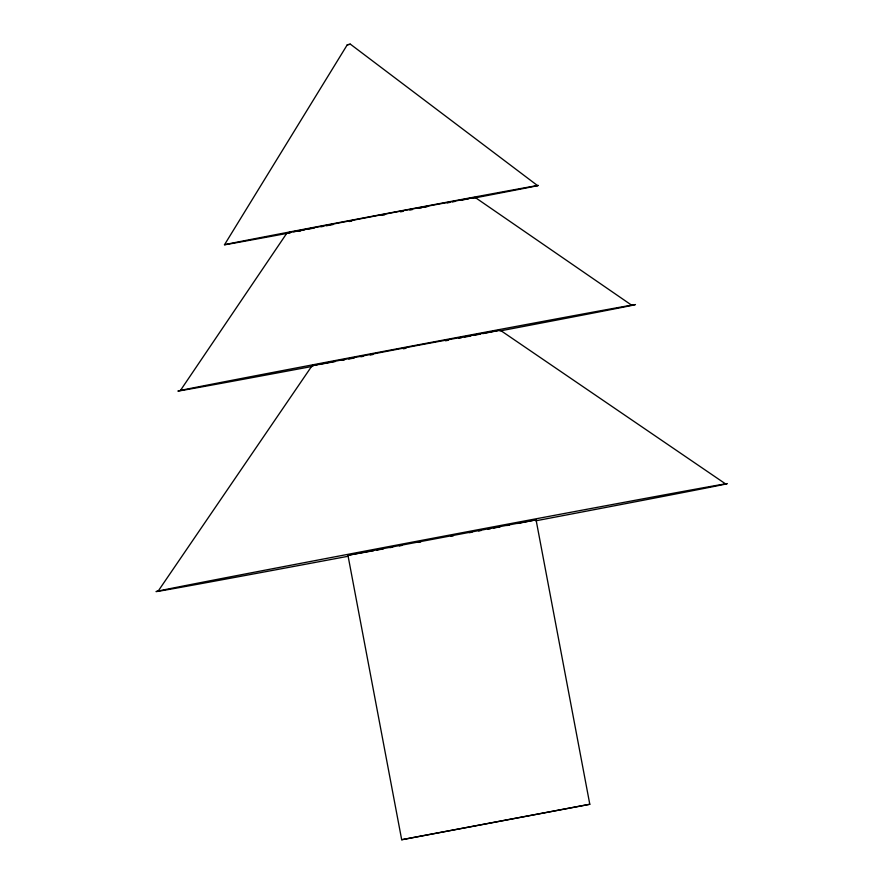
<?xml version="1.0" encoding="UTF-8"?>
<svg xmlns="http://www.w3.org/2000/svg" width="884" height="884" viewBox="0 0 884 884"><rect width="100%" height="100%" fill="white"/><g stroke="black" fill="none" stroke-linecap="round" stroke-linejoin="round"><path stroke-width="1.33" d="M224.536 244.68L347.268 44.797L348.23 44.609L350.407 44.2L537.638 185.662M180.424 390.463L287.024 232.901L393.071 212.558L475.039 197.364L631.905 305.367M158.203 591.042L312.107 365.644L418.154 345.312L500.123 330.119L725.797 484.056M471.36 198.204L473.879 197.696M500.222 330.185L482.863 333.622M347.942 555.274L536.058 519.814L589.805 804.274L401.69 839.734L347.942 555.274L373.777 550.677M529.748 521.096L536.058 519.814M401.69 839.734L589.805 804.274M461.459 200.16L468.84 198.712M517.46 523.494L528.522 521.339M447.16 202.922L449.846 202.403M452.531 201.895L455.205 201.375M464.199 337.224L470.907 335.931M473.592 335.412L480.288 334.119M506.742 525.56L509.416 525.041M419.071 208.304L421.745 207.795M424.419 207.287L427.094 206.768M445.492 340.793L448.166 340.285M458.851 338.24L461.525 337.732M478.653 530.941L481.327 530.433M488.001 529.151L490.675 528.643M493.349 528.135L500.035 526.853M382.131 215.309L384.728 214.823M400.485 211.84L403.137 211.331M409.778 210.072L412.43 209.563M403.303 348.793L405.911 348.307M450.862 536.212L453.459 535.726M469.36 532.698L472.012 532.201M348.639 44.543L347.268 44.797M349.036 44.454L350.396 44.2M349.158 221.519L351.81 221.022M326.362 225.785L333.08 224.536M348.76 359.037L354.13 358.031M360.849 356.771L363.534 356.274M370.241 355.014L372.904 354.517M389.966 547.66L392.651 547.163M399.369 545.903L402.054 545.406M418.044 542.4L420.707 541.903M307.455 229.299L314.218 228.039M320.969 226.79L323.677 226.293M332.539 362.042L335.235 361.534M341.998 360.285L344.705 359.788M376.485 550.168L383.236 548.92M293.632 231.829L296.129 231.365M298.626 230.912L304.858 229.774M318.715 364.573L331.18 362.285M288.427 232.735L291.035 232.282M317.422 364.794L312.107 365.644M535.814 520.798A291.156 1.017 -10.7 0 0 709.2 486.697A291.156 1.017 -10.7 0 0 331.423 557.484L266.902 569.815A291.156 1.017 -10.7 0 0 159.639 591.064A291.156 1.017 -10.7 0 0 347.81 556.323M312.803 366.308A231.586 0.807 -10.7 0 1 226.956 381.269A231.586 0.807 -10.7 0 1 585.175 313.577A231.586 0.807 -10.7 0 1 499.825 330.97M290.438 232.757A160.612 0.564 -10.7 0 1 262.935 237.111A160.612 0.564 -10.7 0 1 498.366 192.624A160.612 0.564 -10.7 0 1 472.796 198.303M300.748 230.834A160.612 0.564 -10.7 0 1 298.118 231.332"/></g></svg>
